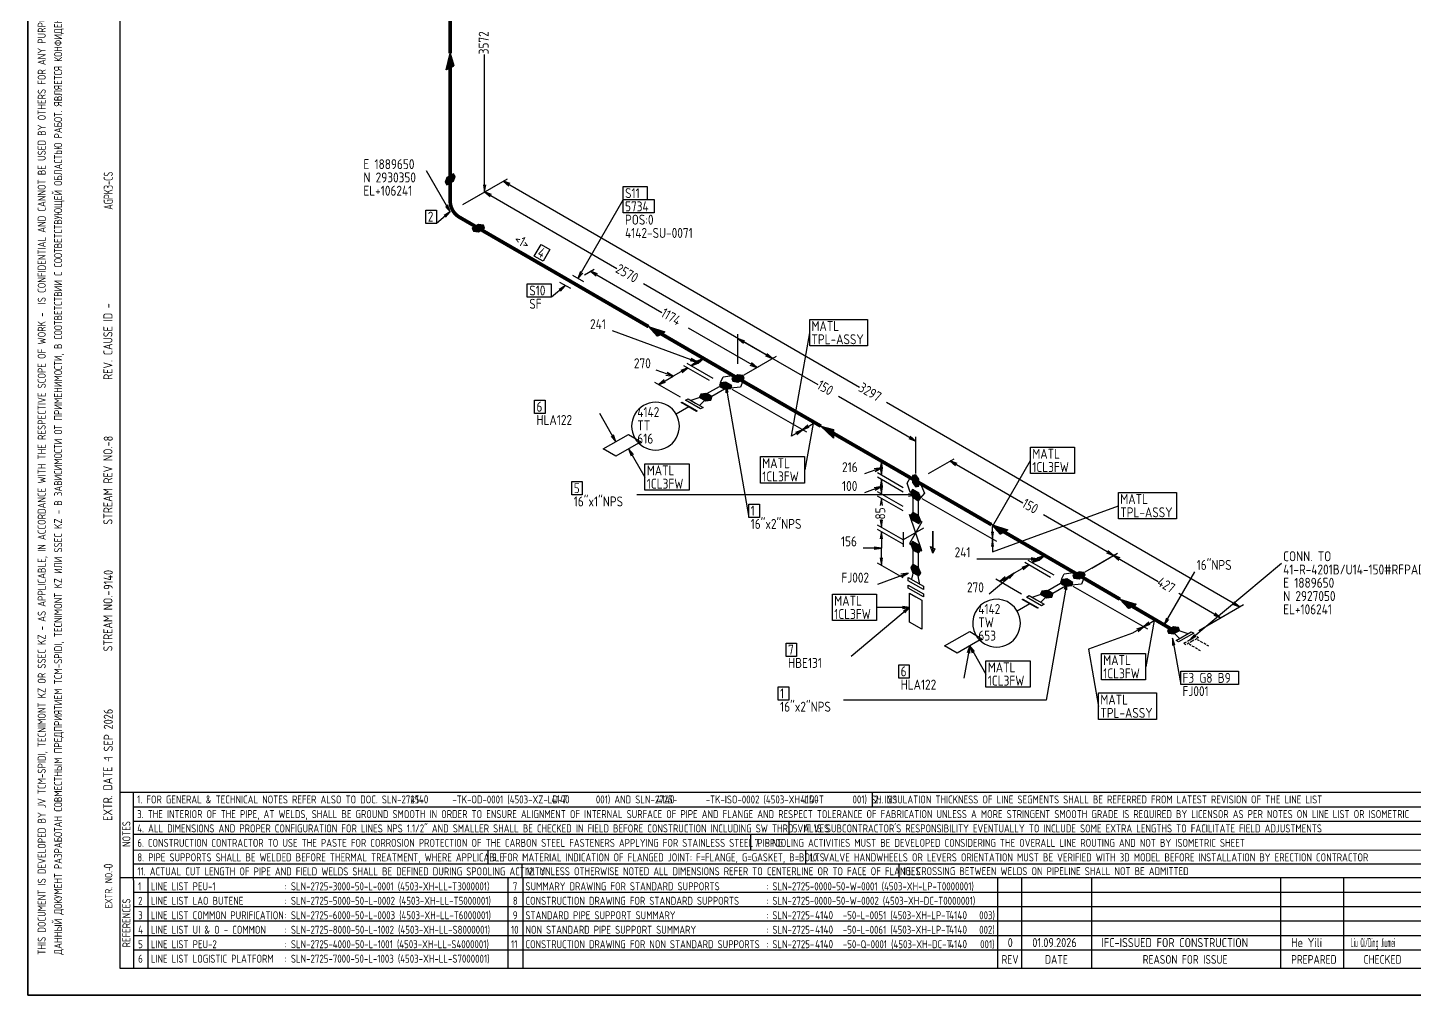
# Model space of a CAD drawing. Extents: x 0 to 594, y 0 to 420.
# Drawn here: x 0 to 383, y 0 to 267.3 of the extents above; entities that cross this region are included whole.
import ezdxf

# ---------------------------------------------------------------- set-up
doc = ezdxf.new("R2010")
doc.units = 0
doc.header["$MEASUREMENT"] = 0
doc.linetypes.add('BORDER_2012_SLN$0$8001.Solid', pattern=[0])
doc.linetypes.add('GT100', pattern=[1, 0.666667, -0.333333])
for name, color, linetype, lineweight in [('BORDER_2012_SLN$0$BG_01', 7, 'BORDER_2012_SLN$0$8001.Solid', 25), ('BORDER_2012_SLN$0$BG_02', 7, 'BORDER_2012_SLN$0$8001.Solid', 25), ('BORDER_2012_SLN$0$BG_Level_1', 7, 'BORDER_2012_SLN$0$8001.Solid', 25), ('BORDER_2012_SLN$0$Level_1', 7, 'BORDER_2012_SLN$0$8001.Solid', 25), ('BORDER_2012_SLN$0$Level_18', 7, 'BORDER_2012_SLN$0$8001.Solid', 25)]:
    doc.layers.add(name, color=color, linetype=linetype, lineweight=lineweight)
doc.layers.add('GT_1', color=7, linetype='Continuous')
doc.styles.add('BORDER_2012_SLN$0$GOST type A', font='GOST type A')
doc.styles.add('HTX1', font='')
doc.styles.get('HTX1').set_extended_font_data('GOST type A')

# ---------------------------------------------------------------- blocks, each defined once
blk = doc.blocks.new('BORDER_2012_SLN')
at = {"layer": 'BORDER_2012_SLN$0$BG_Level_1', "color": 7, "lineweight": -3}
for p, q in [((402.7, 56), (25.4, 56)), ((29.11, 56), (29.22, 7.5)), ((233.25, 56), (233.24, 52)), ((402.7, 52), (29.1, 52)), ((402.7, 47.99), (29.16, 48.01)), ((210.22, 48), (210.22, 44.42)), ((402.7, 44.41), (29.17, 44.42)), ((199.61, 44.42), (199.61, 40.02)), ((402.7, 39.96), (29.15, 40.07)), ((127.1, 40.04), (127.1, 36.23)), ((214.87, 40.02), (214.87, 36.23)), ((136.5, 36.23), (136.5, 32.43)), ((240.64, 36.23), (240.64, 32.43)), ((33.22, 32.43), (33.22, 7.59)), ((132.63, 32.43), (132.63, 7.6)), ((136.8, 32.43), (136.8, 7.59))]:
    blk.add_line(p, q, dxfattribs=at)
at = {"layer": 'BORDER_2012_SLN$0$Level_1', "color": 7, "lineweight": -3}
for p, q in [((25.4, 412.5), (25.4, 7.5)), ((402.7, 36.23), (29.15, 36.23)), ((402.7, 32.43), (25.4, 32.43)), ((267.9, 32.43), (267.91, 7.5)), ((274.59, 7.5), (274.59, 32.43)), ((293.91, 7.5), (293.91, 32.43)), ((346.11, 7.5), (346.11, 32.43)), ((363.55, 7.5), (363.55, 32.43)), ((402.7, 28.43), (29.17, 28.43)), ((402.7, 24.43), (29.18, 24.43)), ((402.7, 20.43), (29.19, 20.43)), ((402.7, 16.43), (29.2, 16.43)), ((402.7, 12.43), (29.2, 12.43)), ((25.4, 7.5), (588.6, 7.5))]:
    blk.add_line(p, q, dxfattribs=at)
at = {"layer": 'BORDER_2012_SLN$0$Level_18', "color": 7, "lineweight": -3, "flags": 128}
blk.add_lwpolyline([(0, 0), (0, 420), (594, 420), (594, 0)], close=True, dxfattribs=at)
at = {"color": 7, "char_height": 2.2, "attachment_point": 1, "style": 'BORDER_2012_SLN$0$GOST type A'}
for s, insert in [('{\\l\\fGOST type A|b0|i0;\\T1;1}', (30.5, 31.2)), ('{\\l\\fGOST type A|b0|i0;\\T1;: SLN-2725-3000-50-L-0001 (4503-XH-LL-T3000001)}', (71, 31.2)), ('{\\l\\fGOST type A|b0|i0;\\T1;7}', (134, 31.2)), ('{\\l\\fGOST type A|b0|i0;\\T1;SUMMARY DRAWING FOR STANDARD SUPPORTS}', (137.5, 31.2)), ('{\\l\\fGOST type A|b0|i0;\\T1;: SLN-2725-0000-50-W-0001 (4503-XH-LP-T0000001)}', (204, 31.2)), ('{\\l\\fGOST type A|b0|i0;\\T1;2}', (30.5, 27.2)), ('{\\l\\fGOST type A|b0|i0;\\T1;LINE LIST LAO BUTENE}', (34, 27.2)), ('{\\l\\fGOST type A|b0|i0;\\T1;: SLN-2725-5000-50-L-0002 (4503-XH-LL-T5000001)}', (71, 27.2)), ('{\\l\\fGOST type A|b0|i0;\\T1;8}', (134, 27.2)), ('{\\l\\fGOST type A|b0|i0;\\T1;CONSTRUCTION DRAWING FOR STANDARD SUPPORTS}', (137.5, 27.2)), ('{\\l\\fGOST type A|b0|i0;\\T1;: SLN-2725-0000-50-W-0002 (4503-XH-DC-T0000001)}', (204, 27.2)), ('{\\l\\fGOST type A|b0|i0;\\T1;3}', (30.5, 23.2)), ('{\\l\\fGOST type A|b0|i0;\\T1;LINE LIST COMMON PURIFICATION}', (34, 23.2)), ('{\\l\\fGOST type A|b0|i0;\\T1;: SLN-2725-6000-50-L-0003 (4503-XH-LL-T6000001)}', (71, 23.2)), ('{\\l\\fGOST type A|b0|i0;\\T1;9}', (134, 23.2)), ('{\\C256;STANDARD PIPE SUPPORT SUMMARY}', (137.5, 23.2)), ('{\\fGOST type A|b0|i0|c0|p34;: SLN-2725-       -50-L-0051 (4503-XH-LP-T       003)}', (204, 23.2)), ('{\\l\\fGOST type A|b0|i0;\\T1;4}', (30.5, 19.2)), ('{\\l\\fGOST type A|b0|i0;\\T1;LINE LIST UI & O - COMMON}', (34, 19.2)), ('{\\l\\fGOST type A|b0|i0;\\T1;: SLN-2725-8000-50-L-1002 (4503-XH-LL-S8000001)}', (71, 19.2)), ('{\\l\\fGOST type A|b0|i0;\\T1;10}', (133.5, 19.2)), ('{\\l\\fGOST type A|b0|i0;\\T1;NON STANDARD PIPE SUPPORT SUMMARY}', (137.5, 19.2)), ('{\\fGOST type A|b0|i0|c0|p34;: SLN-2725-       -50-L-0061 (4503-XH-LP-T       002)}', (204, 19.2)), ('{\\l\\fGOST type A|b0|i0;\\T1;: SLN-2725-4000-50-L-1001 (4503-XH-LL-S4000001)}', (71, 15.2)), ('{\\fGOST type A|b0|i0|c0|p34;: SLN-2725-       -50-Q-0001 (4503-XH-DC-T       001)}', (204, 15.2)), ('{\\l\\fGOST type A|b0|i0;\\T1;5}', (30.5, 15.2)), ('{\\l\\fGOST type A|b0|i0;\\T1;LINE LIST PEU-2}', (34, 15.2)), ('{\\l\\fGOST type A|b0|i0;\\T1;11}', (133.5, 15.2)), ('{\\C256;CONSTRUCTION DRAWING FOR NON STANDARD SUPPORTS}', (137.5, 15.2)), ('{\\l\\fGOST type A|b0|i0;\\T1;6}', (30.5, 11.2)), ('{\\l\\fGOST type A|b0|i0;\\T1;LINE LIST LOGISTIC PLATFORM}', (34, 11.2)), ('{\\l\\fGOST type A|b0|i0;\\T1;: SLN-2725-7000-50-L-1003 (4503-XH-LL-S7000001)}', (71, 11.2))]:
    blk.add_mtext(s, dxfattribs=dict(at, insert=insert))
at = {"layer": 'BORDER_2012_SLN$0$BG_01', "color": 7, "attachment_point": 1, "rotation": 90, "style": 'BORDER_2012_SLN$0$GOST type A'}
for s, insert, char_height in [('{\\fGOST type A|b0|i0|c134|p34;\\W1.01;ДАННЫЙ ДОКУМЕНТ РАЗРАБОТАН СОВМЕСТНЫМ ПРЕДПРИЯТИЕМ \\fGOST type A|b0|i0|c0|p34;TCM-SPIDI, TECNIMONT KZ \\fGOST type A|b0|i0|c134|p34;ИЛИ \\fGOST type A|b0|i0|c0|p34;SSEC KZ - \\fGOST type A|b0|i0|c134|p34;В ЗАВИСИМОСТИ ОТ ПРИМЕНИМОСТИ\\fGOST type A|b0|i0|c0|p34;, \\fGOST type A|b0|i0|c134|p34;В СООТВЕТСТВИИ С СООТВЕТСТВУЮЩЕЙ ОБЛАСТЬЮ РАБОТ\\fGOST type A|b0|i0|c0|p34;. \\fGOST type A|b0|i0|c134|p34;ЯВЛЯЕТСЯ КОНФИДЕНЦИАЛЬНЫМ И НЕ МОЖЕТ БЫТЬ ИСПОЛЬЗОВАН ДРУГИМИ ЛИЦАМИ ДЛЯ КАКИХ\\fGOST type A|b0|i0|c0|p34;-\\fGOST type A|b0|i0|c134|p34;ЛИБО ЦЕЛЕЙ\\fGOST type A|b0|i0|c0|p34;, \\fGOST type A|b0|i0|c134|p34;КРОМЕ ПРОЕКТА \\fGOST type A|b0|i0|c0|p34;SILLENO.}', (7.3, 11.21), 2.2), ('{\\l\\fGOST type A|b0|i0;\\T1;EXTR. DATE -}', (20.86, 48.18), 2.5), ('{\\l\\fGOST type A|b0|i0;\\T1;EXTR. NO.-}', (21.36, 24.02), 2)]:
    blk.add_mtext(s, dxfattribs=dict(at, insert=insert, char_height=char_height))
at = {"layer": 'BORDER_2012_SLN$0$BG_01', "color": 7, "insert": (2.76, 11.2), "char_height": 2.2, "attachment_point": 1, "rotation": 90, "line_spacing_factor": 1.090909, "style": 'BORDER_2012_SLN$0$GOST type A'}
blk.add_mtext('{\\fGOST type A|b0|i0|c0|p34;\\W1.01;THIS DOCUMENT IS DEVELOPED BY JV TCM-SPIDI, TECNIMONT KZ OR SSEC KZ - AS APPLICABLE, IN ACCORDANCE WITH THE RESPECTIVE SCOPE OF WORK -  IS CONFIDENTIAL AND CANNOT BE USED BY OTHERS FOR ANY PURPOSE OTHER THAN THE SILLENO PROJECT}', dxfattribs=at)
at = {"layer": 'BORDER_2012_SLN$0$BG_02', "color": 7, "char_height": 2.5, "attachment_point": 1, "rotation": 90, "style": 'BORDER_2012_SLN$0$GOST type A'}
for s, insert in [('{\\l\\fGOST type A|b0|i0;\\T1;REV. CAUSE ID - }', (20.9, 170)), ('{\\l\\fGOST type A|b0|i0;\\T1;STREAM REV NO.-}', (20.9, 130)), ('{\\l\\fGOST type A|b0|i0;\\T1;STREAM NO.-}', (20.9, 95))]:
    blk.add_mtext(s, dxfattribs=dict(at, insert=insert))
at = {"layer": 'BORDER_2012_SLN$0$BG_Level_1', "color": 7, "attachment_point": 1, "style": 'BORDER_2012_SLN$0$GOST type A'}
for s, insert, char_height in [('{\\fGOST type A|b0|i0|c0|p34;\\C256; 1. FOR GENERAL & TECHNICAL NOTES REFER ALSO TO DOC. SLN-2725-       -TK-OD-0001 (4503-XZ-LD-T       001) AND SLN-2725-       -TK-ISO-0002 (4503-XH-LD-T       001) SH. 2.1}', (29.11, 55.19), 2.2), ('{\\fGOST type A|b0|i0|c0|p34;\\C256;2. INSULATION THICKNESS OF LINE SEGMENTS SHALL BE REFERRED FROM LATEST REVISION OF THE LINE LIST}', (233.84, 55.19), 2.2), ('{\\fGOST type A|b0|i0|c0|p34;\\C256; 3. THE INTERIOR OF THE PIPE, AT WELDS, SHALL BE GROUND SMOOTH IN ORDER TO ENSURE ALIGNMENT OF INTERNAL SURFACE OF PIPE AND FLANGE AND RESPECT TOLERANCE OF FABRICATION UNLESS A MORE STRINGENT SMOOTH GRADE IS REQUIRED BY LICENSOR AS PER NOTES ON LINE LIST OR ISOMETRIC}', (29.12, 51.15), 2.2), ('{\\fGOST type A|b0|i0|c0|p34;\\C256; 4. ALL DIMENSIONS AND PROPER CONFIGURATION FOR LINES NPS 1.1/2" AND SMALLER SHALL BE CHECKED IN FIELD BEFORE CONSTRUCTION INCLUDING SW THRD VALVES}', (29.13, 47.2), 2.2), ("{\\C256; 5. IT IS SUBCONTRACTOR'S RESPONSIBILITY EVENTUALLY TO INCLUDE SOME EXTRA LENGTHS TO FACILITATE FIELD ADJUSTMENTS}", (210.22, 47.2), 2.2), ('{\\C256; 6. CONSTRUCTION CONTRACTOR TO USE THE PASTE FOR CORROSION PROTECTION OF THE CARBON STEEL FASTENERS APPLYING FOR STAINLESS STEEL PIPING}', (29.14, 43.2), 2.2), ('{\\C256; 7. SPOOLING ACTIVITIES MUST BE DEVELOPED CONSIDERING THE OVERALL LINE ROUTING AND NOT BY ISOMETRIC SHEET}', (199.61, 43.2), 2.2), ('{\\C256; 8. PIPE SUPPORTS SHALL BE WELDED BEFORE THERMAL TREATMENT, WHERE APPLICABLE}', (29.15, 39.2), 2.2), ('{\\C256; 9. FOR MATERIAL INDICATION OF FLANGED JOINT: F=FLANGE, G=GASKET, B=BOLTS}', (127.1, 39.2), 2.2), ('{\\C256; 10. VALVE HANDWHEELS OR LEVERS ORIENTATION MUST BE VERIFIED WITH 3D MODEL BEFORE INSTALLATION BY ERECTION CONTRACTOR}', (214.87, 39.2), 2.2), ('{\\C256; 11. ACTUAL CUT LENGTH OF PIPE AND FIELD WELDS SHALL BE DEFINED DURING SPOOLING ACTIVITY}', (29.16, 35.32), 2.2), ('{\\C256; 12. UNLESS OTHERWISE NOTED ALL DIMENSIONS REFER TO CENTERLINE OR TO FACE OF FLANGES}', (136.5, 35.35), 2.2), ('{\\C256; 13. CROSSING BETWEEN WELDS ON PIPELINE SHALL NOT BE ADMITTED}', (240.64, 35.38), 2.2), ('{\\l\\fGOST type A|b0|i0;\\T1;LINE LIST PEU-1}', (34, 31.2), 2.2), ('{\\l\\fGOST type A|b0|i0;\\T1;REV}', (269, 11.1), 2.4), ('{\\l\\fGOST type A|b0|i0;\\T1;DATE}', (281, 11.1), 2.4), ('{\\l\\fGOST type A|b0|i0;\\T1;REASON FOR ISSUE}', (308, 11.1), 2.4), ('{\\l\\fGOST type A|b0|i0;\\T1;PREPARED}', (349, 11.1), 2.4), ('{\\l\\fGOST type A|b0|i0;\\T1;CHECKED}', (369, 11.1), 2.4)]:
    blk.add_mtext(s, dxfattribs=dict(at, insert=insert, char_height=char_height))
at = {"layer": 'BORDER_2012_SLN$0$BG_Level_1', "color": 7, "char_height": 2.2, "attachment_point": 1, "rotation": 90, "style": 'BORDER_2012_SLN$0$GOST type A'}
for s, insert in [('{\\l\\fGOST type A|b0|i0;\\T1;NOTES}', (26.15, 40.99)), ('{\\l\\fGOST type A|b0|i0;\\T1;REFERENCES}', (26.15, 13.23))]:
    blk.add_mtext(s, dxfattribs=dict(at, insert=insert))

msp = doc.modelspace()

# ---------------------------------------------------------------- linework, layer by layer
at = {"layer": 'GT_1', "flags": 128}
for points in [[(0, 0), (594, 0), (594, 420), (0, 420), (0, 0)], [(116.7, 256.2), (115.6, 255.6), (116.7, 260.2), (117.7, 256.8), (115.7, 255.6), (116.7, 259.8), (117.6, 256.7), (115.9, 255.7), (116.7, 259.4), (117.5, 256.6), (116, 255.8), (116.7, 259), (117.3, 256.6), (116.1, 255.9), (116.7, 258.7), (117.2, 256.5), (116.3, 256), (116.7, 258.3), (117, 256.4), (116.4, 256), (116.7, 257.9), (116.9, 256.3), (116.6, 256.1), (116.7, 257.5), (116.8, 256.2), (116.7, 256.2), (116.7, 260.2)], [(126.2, 221.9), (126.2, 259.9)], [(116.7, 216.4), (110.2, 227.7)], [(115.8, 225.9), (115.3, 224.6), (115.8, 223.9), (117.6, 224.9), (118.1, 226.2), (117.6, 226.9), (115.8, 225.9)], [(115.98, 226), (118.023, 226)], [(116.34, 226.2), (118.1, 226.2)], [(116.7, 226.4), (117.957, 226.4)], [(117.06, 226.6), (117.814, 226.6)], [(115.3, 224.6), (117.06, 224.6)], [(115.377, 224.8), (117.42, 224.8)], [(115.443, 224.4), (116.7, 224.4)], [(115.454, 225), (117.638, 225)], [(115.531, 225.2), (117.715, 225.2)], [(115.586, 224.2), (116.34, 224.2)], [(115.608, 225.4), (117.792, 225.4)], [(115.685, 225.6), (117.869, 225.6)], [(115.762, 225.8), (117.946, 225.8)], [(120.2, 218.4), (132.5, 225.5)], [(120.2, 218.4), (127.3, 222.5)], [(120.2, 218.4), (127.3, 222.5)], [(125.9, 223.9), (126.2, 221.9), (126.5, 223.9)], [(133.3, 224.2), (131.4, 224.9), (132.9, 223.6)], [(131.4, 224.9), (229.8, 168)], [(164.5, 223.4), (171.1, 223.4), (171.1, 219.7), (164.5, 219.7), (164.5, 223.4)], [(128.1, 221.2), (126.2, 221.9), (127.7, 220.6)], [(126.2, 221.9), (162.7, 200.8)], [(152, 198), (164.5, 219.7)], [(164.5, 219.8), (173, 219.8), (173, 216.1), (164.5, 216.1), (164.5, 219.8)], [(110, 216.9), (112.9, 216.9), (112.9, 213.2), (110, 213.2), (110, 216.9)], [(116.7, 216.4), (112.9, 213.2)], [(115.4, 214.9), (116.7, 216.4), (115, 215.4)], [(115.4, 217.9), (116.7, 216.4), (116, 218.3)], [(122.8, 211.9), (123.1, 211.1), (124.5, 210.9), (126.2, 211.9), (125.9, 212.7), (124.5, 212.9), (122.8, 211.9)], [(122.838, 211.8), (126.03, 211.8)], [(122.913, 211.6), (125.69, 211.6)], [(122.97, 212), (126.163, 212)], [(122.988, 211.4), (125.35, 211.4)], [(123.063, 211.2), (125.01, 211.2)], [(123.31, 212.2), (126.088, 212.2)], [(123.65, 212.4), (126.013, 212.4)], [(123.8, 211), (124.67, 211)], [(123.99, 212.6), (125.938, 212.6)], [(124.33, 212.8), (125.2, 212.8)], [(141.8, 207.4), (144.2, 206), (142.4, 202.8), (139.9, 204.2), (141.8, 207.4)], [(152.7, 199.9), (152, 198), (153.3, 199.5)], [(153.8, 199), (156.5, 200.6)], [(157.4, 199.3), (155.5, 200), (157, 198.7)], [(155.5, 200), (175.2, 188.6)], [(138, 196.5), (144.6, 196.5), (144.6, 192.8), (138, 192.8), (138, 196.5)], [(148.5, 196), (144.7, 192.8)], [(147.2, 194.5), (148.5, 196), (146.8, 195)], [(150, 195.2), (147, 196.9)], [(150, 195.2), (147, 196.9)], [(150.5, 198.9), (153.5, 197.2)], [(150.5, 198.9), (153.5, 197.2)], [(205.7, 175.9), (170.1, 196.5)], [(175, 182.7), (173.9, 182.1), (171.5, 184.7), (176, 183.3), (174, 182.1), (171.9, 184.5), (175.9, 183.2), (174.2, 182.2), (172.2, 184.3), (175.8, 183.1), (174.3, 182.3), (172.6, 184.1), (175.6, 183.1), (174.4, 182.4), (172.9, 183.9), (175.5, 183), (174.6, 182.5), (173.2, 183.7), (175.3, 182.9), (174.7, 182.5), (173.5, 183.6), (175.2, 182.8), (174.9, 182.6), (173.9, 183.4), (175.1, 182.7), (175, 182.7), (171.5, 184.7)], [(201.4, 173.4), (182.5, 184.3)], [(216, 186.7), (232, 186.7), (232, 179.4), (216, 179.4), (216, 186.7)], [(185, 174.9), (161.5, 183.5)], [(196.2, 174.4), (196.2, 182.6)], [(198.1, 180.7), (196.2, 181.4), (197.7, 180.1)], [(196.2, 181.4), (218.3, 168.7)], [(211, 154.4), (216, 183)], [(192.7, 172.4), (185.6, 176.5)], [(197.9, 171.4), (206.8, 176.5)], [(203.8, 176.6), (205.7, 175.9), (204.2, 177.2)], [(178.3, 171), (173.6, 172.7)], [(182.3, 173.3), (178.3, 171)], [(180.8, 172), (182.3, 173.3), (180.4, 172.6)], [(188.3, 169.8), (181.2, 173.9)], [(189.3, 170.4), (182.2, 174.5)], [(183, 175.3), (185, 174.9), (183.3, 175.9)], [(184.8, 175.2), (183.3, 173.9), (185.2, 174.6)], [(183.3, 173.9), (185, 174.9)], [(185.2, 174.6), (186.7, 175.9), (184.8, 175.2)], [(186.7, 175.9), (185, 174.9)], [(197.9, 171.4), (202.4, 174)], [(199.5, 174.1), (201.4, 173.4), (199.9, 174.7)], [(180.3, 165.2), (173.2, 169.3)], [(174.3, 168.7), (178.3, 171)], [(175.8, 170), (174.3, 168.7), (176.2, 169.4)], [(176.3, 171.3), (178.3, 171), (176.6, 172)], [(192.8, 167.4), (194.2, 167.6), (194.5, 168.4), (192.8, 169.4), (191.4, 169.2), (191.1, 168.4), (192.8, 167.4)], [(191.175, 168.6), (194.16, 168.6)], [(191.25, 168.8), (193.82, 168.8)], [(191.325, 169), (193.48, 169)], [(196.2, 170.4), (197.5, 169.6), (196.9, 168), (194.1, 167.7), (191.4, 169.3), (192.1, 170.8), (194.7, 171.2), (196.2, 170.4)], [(191.4, 169.2), (193.14, 169.2)], [(194.5, 170.4), (194.8, 169.6), (196.2, 169.4), (197.9, 170.4), (197.6, 171.2), (196.2, 171.4), (194.5, 170.4)], [(194.5, 170.4), (197.9, 170.4)], [(194.575, 170.2), (197.56, 170.2)], [(194.65, 170), (197.22, 170)], [(194.725, 169.8), (196.88, 169.8)], [(194.8, 169.6), (196.54, 169.6)], [(194.84, 170.6), (197.825, 170.6)], [(195.18, 170.8), (197.75, 170.8)], [(195.52, 171), (197.675, 171)], [(195.86, 171.2), (197.6, 171.2)], [(184.5, 163.6), (186.6, 162.4), (185.8, 162), (181.7, 164.4), (182.4, 164.8), (184.5, 163.6)], [(185.6, 162.9), (187.7, 165), (186.8, 165.5), (183.2, 164.3)], [(187.3, 164.2), (188.7, 164.4), (189, 165.2), (187.3, 166.2), (185.9, 166), (185.6, 165.2), (187.3, 164.2)], [(185.6, 165.2), (189, 165.2)], [(185.675, 165.4), (188.66, 165.4)], [(185.75, 165.6), (188.32, 165.6)], [(185.825, 165.8), (187.98, 165.8)], [(185.9, 166), (187.64, 166)], [(185.94, 165), (188.925, 165)], [(186.28, 164.8), (188.85, 164.8)], [(191.8, 167.8), (192.5, 167.4), (189, 165.4), (187.6, 166.2), (191.1, 168.2), (191.8, 167.8)], [(191.1, 168.4), (194.5, 168.4)], [(191.44, 168.2), (194.425, 168.2)], [(191.78, 168), (194.35, 168)], [(192.12, 167.8), (194.275, 167.8)], [(192.46, 167.6), (194.2, 167.6)], [(193.5, 166.5), (192.8, 168.4), (192.8, 166.4)], [(192.8, 168.4), (199.2, 132)], [(194.5, 167.4), (215.1, 155.6)], [(194.5, 167.4), (215.1, 155.6)], [(245.3, 153.1), (224, 165.4)], [(140, 164.4), (142.9, 164.4), (142.9, 160.7), (140, 160.7), (140, 164.4)], [(182.6, 162.5), (179.1, 160.5)], [(182.8, 162.6), (184.9, 161.4), (184.7, 161.3), (180.5, 163.7), (180.7, 163.8), (182.8, 162.6)], [(186.62, 164.6), (188.775, 164.6)], [(186.96, 164.4), (188.7, 164.4)], [(334.7, 107.3), (237.2, 163.7)], [(162.5, 152.9), (158, 160.7)], [(214, 156.2), (217, 157.9)], [(215.5, 157.5), (214, 156.2), (215.9, 156.9)], [(217, 157.9), (214.7, 145.1)], [(222.6, 155.2), (222.6, 153.9), (219.1, 157.2), (222.6, 156.3), (222.6, 154.1), (219.5, 157), (222.6, 156.2), (222.6, 154.2), (219.8, 156.8), (222.6, 156.1), (222.6, 154.4), (220.2, 156.6), (222.6, 155.9), (222.6, 154.6), (220.5, 156.4), (222.6, 155.8), (222.6, 154.7), (220.8, 156.2), (222.6, 155.6), (222.6, 154.9), (221.1, 156.1), (222.6, 155.4), (222.6, 155), (221.5, 155.9), (222.6, 155.3), (222.6, 155.2), (219.1, 157.2)], [(167.7, 153.9), (169.4, 152.9), (162.5, 148.9), (159, 150.9), (166, 154.9), (167.7, 153.9)], [(161.2, 154.4), (162.5, 152.9), (161.8, 154.8)], [(214, 156.2), (211, 154.4)], [(212.5, 154.9), (214, 156.2), (212.1, 155.5)], [(243.4, 153.8), (245.3, 153.1), (243.8, 154.4)], [(245.3, 144.1), (245.3, 154.3)], [(167.3, 149.4), (166, 150.9), (166.7, 149)], [(166, 150.9), (170.5, 143.1)], [(277, 151.4), (289.2, 151.4), (289.2, 144.1), (277, 144.1), (277, 151.4)], [(170.5, 146.8), (182.7, 146.8), (182.7, 139.5), (170.5, 139.5), (170.5, 146.8)], [(202.4, 148.8), (214.6, 148.8), (214.6, 141.5), (202.4, 141.5), (202.4, 148.8)], [(235.8, 145.7), (231.1, 144)], [(234.1, 144.7), (235.8, 145.7), (233.8, 145.4)], [(241.8, 144.1), (234.7, 148.2)], [(236.1, 145.6), (235.8, 147.6), (235.5, 145.6)], [(235.5, 145.7), (235.8, 143.7), (236.1, 145.7)], [(235.8, 147.6), (235.8, 145.7)], [(235.8, 143.7), (235.8, 145.7)], [(248.8, 144.1), (255.9, 148.2)], [(256.7, 146.9), (254.8, 147.6), (256.3, 146.3)], [(254.8, 147.6), (274.9, 136)], [(266.5, 129.5), (277, 147.7)], [(150.3, 141.9), (153.2, 141.9), (153.2, 138.2), (150.3, 138.2), (150.3, 141.9)], [(241.8, 140.2), (234.7, 144.3)], [(241.8, 139), (234.7, 143.1)], [(236.1, 140.5), (235.8, 142.5), (235.5, 140.5)], [(235.8, 142.5), (235.8, 140.5)], [(245.3, 142.1), (246.6, 141.3), (247.7, 138.7), (246.6, 137.4), (243.8, 139), (242.9, 141.5), (243.8, 142.9), (245.3, 142.1)], [(244.4, 141.6), (245.3, 140.4), (246.2, 140.6), (246.2, 142.6), (245.3, 143.8), (244.4, 143.6), (244.4, 141.6)], [(244.4, 143.6), (245.45, 143.6)], [(244.4, 143.4), (245.6, 143.4)], [(244.4, 143.2), (245.75, 143.2)], [(244.4, 143), (245.9, 143)], [(244.4, 142.8), (246.05, 142.8)], [(244.4, 142.6), (246.2, 142.6)], [(244.4, 142.4), (246.2, 142.4)], [(244.4, 142.2), (246.2, 142.2)], [(244.4, 142), (246.2, 142)], [(244.4, 141.8), (246.2, 141.8)], [(245.3, 138.2), (168.3, 138.2)], [(235.8, 140.5), (231.1, 138.8)], [(234.1, 139.5), (235.8, 140.5), (233.8, 140.2)], [(241.8, 135), (234.7, 139.1)], [(241.8, 133.8), (234.7, 137.9)], [(235.5, 140.5), (235.8, 138.5), (236.1, 140.5)], [(235.8, 138.5), (235.8, 140.5)], [(243.3, 137.9), (245.3, 138.2), (243.3, 138.5)], [(246.2, 136.7), (246.7, 137.4), (246.2, 138.7), (244.4, 139.7), (243.9, 139), (244.4, 137.7), (246.2, 136.7)], [(243.9, 139), (245.66, 139)], [(243.977, 138.8), (246.02, 138.8)], [(244.043, 139.2), (245.3, 139.2)], [(244.054, 138.6), (246.238, 138.6)], [(244.131, 138.4), (246.315, 138.4)], [(244.186, 139.4), (244.94, 139.4)], [(244.208, 138.2), (246.392, 138.2)], [(244.285, 138), (246.469, 138)], [(244.4, 141.6), (246.2, 141.6)], [(244.55, 141.4), (246.2, 141.4)], [(244.7, 141.2), (246.2, 141.2)], [(244.85, 141), (246.2, 141)], [(245, 140.8), (246.2, 140.8)], [(245.15, 140.6), (246.2, 140.6)], [(301.3, 138.9), (317.3, 138.9), (317.3, 131.6), (301.3, 131.6), (301.3, 138.9)], [(199.2, 135.7), (202.1, 135.7), (202.1, 132), (199.2, 132), (199.2, 135.7)], [(236.1, 135.3), (235.8, 137.3), (235.5, 135.3)], [(235.8, 137.3), (235.8, 136.1)], [(244.362, 137.8), (246.546, 137.8)], [(244.58, 137.6), (246.623, 137.6)], [(245.3, 137), (246, 136.6), (246, 132.6), (244.6, 133.4), (244.6, 137.4), (245.3, 137)], [(244.94, 137.4), (246.7, 137.4)], [(245.3, 137.2), (246.557, 137.2)], [(245.66, 137), (246.414, 137)], [(247, 137.2), (267.6, 125.4)], [(247, 137.2), (267.6, 125.4)], [(266.5, 122.5), (301.3, 135.2)], [(235.5, 131.3), (235.8, 129.3), (236.1, 131.3)], [(235.8, 129.3), (235.8, 131.4)], [(245.3, 131.8), (247, 130.8), (243.6, 124.8), (247, 122.8), (243.6, 132.8), (245.3, 131.8)], [(246.2, 130.3), (246.7, 131), (246.2, 132.3), (244.4, 133.3), (243.9, 132.6), (244.4, 131.3), (246.2, 130.3)], [(243.9, 132.6), (245.66, 132.6)], [(243.977, 132.4), (246.02, 132.4)], [(244.043, 132.8), (245.3, 132.8)], [(244.054, 132.2), (246.238, 132.2)], [(244.131, 132), (246.315, 132)], [(244.186, 133), (244.94, 133)], [(244.208, 131.8), (246.392, 131.8)], [(244.285, 131.6), (246.469, 131.6)], [(244.362, 131.4), (246.546, 131.4)], [(244.58, 131.2), (246.623, 131.2)], [(244.94, 131), (246.7, 131)], [(245.3, 130.8), (246.557, 130.8)], [(245.66, 130.6), (246.414, 130.6)], [(299.9, 121.5), (280.6, 132.7)], [(241.8, 125.8), (234.7, 129.9)], [(241.8, 124.6), (234.7, 128.7)], [(236.1, 126.1), (235.8, 128.1), (235.5, 126.1)], [(235.8, 128.1), (235.8, 123.5)], [(247.4, 129), (241.8, 125.8)], [(241.8, 127.9), (241.8, 123.9)], [(250, 128.2), (250, 122.1), (249.4, 124), (250.6, 123.3), (250, 122.1), (250, 128.2)], [(269.7, 128), (268.6, 127.4), (266.2, 130), (270.7, 128.6), (268.7, 127.4), (266.6, 129.8), (270.6, 128.5), (268.9, 127.5), (266.9, 129.6), (270.5, 128.4), (269, 127.6), (267.3, 129.4), (270.3, 128.4), (269.1, 127.7), (267.6, 129.2), (270.2, 128.3), (269.3, 127.8), (267.9, 129), (270, 128.2), (269.4, 127.8), (268.2, 128.9), (269.9, 128.1), (269.6, 127.9), (268.6, 128.7), (269.8, 128), (269.7, 128), (266.2, 130)], [(266.2, 128), (266.5, 126), (266.8, 128)], [(266.5, 126), (266.5, 129.5)], [(235.8, 123.5), (230.8, 123.5)], [(233.8, 123.2), (235.8, 123.5), (233.8, 123.8)], [(235.8, 118.8), (235.8, 123.5)], [(246.2, 122.3), (246.7, 123), (246.2, 124.3), (244.4, 125.3), (243.9, 124.6), (244.4, 123.3), (246.2, 122.3)], [(243.9, 124.6), (245.66, 124.6)], [(243.977, 124.4), (246.02, 124.4)], [(244.043, 124.8), (245.3, 124.8)], [(244.054, 124.2), (246.238, 124.2)], [(244.131, 124), (246.315, 124)], [(244.186, 125), (244.94, 125)], [(244.208, 123.8), (246.392, 123.8)], [(244.285, 123.6), (246.469, 123.6)], [(244.362, 123.4), (246.546, 123.4)], [(244.58, 123.2), (246.623, 123.2)], [(245.3, 122.6), (246, 122.2), (246, 118.2), (244.6, 119), (244.6, 123), (245.3, 122.6)], [(244.94, 123), (246.7, 123)], [(245.3, 122.8), (246.557, 122.8)], [(245.66, 122.6), (246.414, 122.6)], [(266.8, 124), (266.5, 126), (266.2, 124)], [(266.5, 126), (266.5, 122.5)], [(298, 122.2), (299.9, 121.5), (298.4, 122.8)], [(241.8, 115.3), (234.7, 119.4)], [(235.5, 120.8), (235.8, 118.8), (236.1, 120.8)], [(246.2, 115.9), (246.7, 116.6), (246.2, 117.9), (244.4, 118.9), (243.9, 118.2), (244.4, 116.9), (246.2, 115.9)], [(279.2, 120.5), (262.2, 120.5)], [(276.5, 118.9), (272.5, 116.6)], [(275, 117.6), (276.5, 118.9), (274.6, 118.2)], [(282.5, 115.4), (275.4, 119.5)], [(283.5, 116), (276.4, 120.1)], [(277.2, 120.2), (279.2, 120.5), (277.2, 120.8)], [(279, 120.8), (277.5, 119.5), (279.4, 120.2)], [(277.5, 119.5), (279.2, 120.5)], [(279.4, 120.2), (280.9, 121.5), (279, 120.8)], [(280.9, 121.5), (279.2, 120.5)], [(286.9, 118), (279.8, 122.1)], [(292.1, 117), (301, 122.1)], [(293.9, 118), (301, 122.1)], [(301.8, 120.8), (299.9, 121.5), (301.4, 120.2)], [(299.9, 121.5), (312.3, 114.3)], [(321, 98.2), (346.3, 119.4)], [(243.2, 116.6), (234.7, 113.5)], [(241.5, 115.6), (243.2, 116.6), (241.2, 116.3)], [(245.3, 114.2), (247.4, 113), (247.4, 112.1), (243.2, 114.5), (243.2, 115.4), (245.3, 114.2)], [(243.9, 118.2), (245.66, 118.2)], [(243.977, 118), (246.02, 118)], [(244.043, 118.4), (245.3, 118.4)], [(244.054, 117.8), (246.238, 117.8)], [(246.4, 113.5), (245.7, 117.2), (244.8, 117.7), (244.1, 114.9)], [(244.131, 117.6), (246.315, 117.6)], [(244.186, 118.6), (244.94, 118.6)], [(244.208, 117.4), (246.392, 117.4)], [(244.285, 117.2), (246.469, 117.2)], [(244.362, 117), (246.546, 117)], [(244.58, 116.8), (246.623, 116.8)], [(244.94, 116.6), (246.7, 116.6)], [(245.3, 116.4), (246.557, 116.4)], [(245.66, 116.2), (246.414, 116.2)], [(272.5, 116.6), (265.6, 110.8)], [(268.5, 114.3), (272.5, 116.6)], [(270, 115.6), (268.5, 114.3), (270.4, 115)], [(271.2, 115.1), (272.5, 116.6), (270.8, 115.6)], [(287, 113), (288.4, 113.2), (288.7, 114), (287, 115), (285.6, 114.8), (285.3, 114), (287, 113)], [(290.4, 116), (291.7, 115.2), (291.1, 113.6), (288.3, 113.3), (285.6, 114.9), (286.3, 116.4), (288.9, 116.8), (290.4, 116)], [(288.7, 116), (289, 115.2), (290.4, 115), (292.1, 116), (291.8, 116.8), (290.4, 117), (288.7, 116)], [(288.7, 116), (292.1, 116)], [(288.775, 115.8), (291.76, 115.8)], [(288.85, 115.6), (291.42, 115.6)], [(288.925, 115.4), (291.08, 115.4)], [(289, 115.2), (290.74, 115.2)], [(289.04, 116.2), (292.025, 116.2)], [(289.38, 116.4), (291.95, 116.4)], [(289.72, 116.6), (291.875, 116.6)], [(290.06, 116.8), (291.8, 116.8)], [(313.9, 102.3), (322.4, 117)], [(287, 114), (281.3, 81.5), (225.3, 81.5)], [(245.3, 112.1), (247.4, 110.9), (247.4, 110.1), (243.2, 112.5), (243.2, 113.3), (245.3, 112.1)], [(245.3, 110.1), (247, 109.1), (247, 101.1), (243.6, 103.1), (243.6, 111.1), (245.3, 110.1)], [(274.5, 110.8), (267.4, 114.9)], [(279.8, 108.5), (281.9, 110.6), (281, 111.1), (277.4, 109.9)], [(281.5, 109.8), (282.9, 110), (283.2, 110.8), (281.5, 111.8), (280.1, 111.6), (279.8, 110.8), (281.5, 109.8)], [(279.95, 111.2), (282.52, 111.2)], [(280.025, 111.4), (282.18, 111.4)], [(280.1, 111.6), (281.84, 111.6)], [(286, 113.4), (286.7, 113), (283.2, 111), (281.8, 111.8), (285.3, 113.8), (286, 113.4)], [(285.3, 114), (288.7, 114)], [(285.375, 114.2), (288.36, 114.2)], [(285.45, 114.4), (288.02, 114.4)], [(285.525, 114.6), (287.68, 114.6)], [(285.6, 114.8), (287.34, 114.8)], [(285.64, 113.8), (288.625, 113.8)], [(285.98, 113.6), (288.55, 113.6)], [(287, 112), (287, 114), (286.3, 112.1)], [(286.32, 113.4), (288.475, 113.4)], [(286.66, 113.2), (288.4, 113.2)], [(288.7, 113), (309.3, 101.2)], [(288.7, 113), (309.3, 101.2)], [(222.3, 110.8), (234.5, 110.8), (234.5, 103.5), (222.3, 103.5), (222.3, 110.8)], [(241.6, 106.8), (243.6, 107.1), (241.6, 107.4)], [(276.8, 108.1), (273.3, 106.1)], [(277, 108.2), (279.1, 107), (278.9, 106.9), (274.7, 109.3), (274.9, 109.4), (277, 108.2)], [(278.7, 109.2), (280.8, 108), (280, 107.6), (275.9, 110), (276.6, 110.4), (278.7, 109.2)], [(279.8, 110.8), (283.2, 110.8)], [(279.875, 111), (282.86, 111)], [(280.14, 110.6), (283.125, 110.6)], [(280.48, 110.4), (283.05, 110.4)], [(280.82, 110.2), (282.975, 110.2)], [(281.16, 110), (282.9, 110)], [(305.2, 107.4), (304.1, 106.8), (301.7, 109.4), (306.2, 108), (304.2, 106.8), (302.1, 109.2), (306.1, 107.9), (304.4, 106.9), (302.4, 109), (306, 107.8), (304.5, 107), (302.8, 108.8), (305.8, 107.8), (304.6, 107.1), (303.1, 108.6), (305.7, 107.7), (304.8, 107.2), (303.4, 108.4), (305.5, 107.6), (304.9, 107.2), (303.7, 108.3), (305.4, 107.5), (305.1, 107.3), (304.1, 108.1), (305.3, 107.4), (305.2, 107.4), (301.7, 109.4)], [(329.5, 104.3), (318, 111)], [(323.5, 100.8), (335.8, 107.9)], [(332.8, 108), (334.7, 107.3), (333.2, 108.6)], [(243.6, 107.1), (227.5, 93.6)], [(243.6, 107.1), (234.6, 107.1)], [(242.3, 105.6), (243.6, 107.1), (241.9, 106.1)], [(308.2, 101.8), (311.2, 103.5)], [(311.2, 103.5), (308.9, 90.7)], [(314.6, 104.2), (313.9, 102.3), (315.2, 103.8)], [(323.5, 100.8), (330.6, 104.9)], [(327.6, 105), (329.5, 104.3), (328, 105.6)], [(261.9, 99.5), (263.6, 98.5), (256.7, 94.5), (253.2, 96.5), (260.2, 100.5), (261.9, 99.5)], [(305.2, 100), (293, 95.6), (295.8, 79.8)], [(308.2, 101.8), (305.2, 100)], [(306.7, 100.5), (308.2, 101.8), (306.3, 101.1)], [(309.7, 103.1), (308.2, 101.8), (310.1, 102.5)], [(314.8, 100.8), (315.1, 100), (316.5, 99.8), (318.2, 100.8), (317.9, 101.6), (316.5, 101.8), (314.8, 100.8)], [(314.8, 100.8), (318.2, 100.8)], [(314.875, 100.6), (317.86, 100.6)], [(314.95, 100.4), (317.52, 100.4)], [(315.025, 100.2), (317.18, 100.2)], [(315.1, 100), (316.84, 100)], [(315.14, 101), (318.125, 101)], [(315.48, 101.2), (318.05, 101.2)], [(315.82, 101.4), (317.975, 101.4)], [(318.1, 98.6), (316.1, 100.6), (316.9, 101.1), (320.5, 99.9)], [(316.16, 101.6), (317.9, 101.6)], [(320, 98.8), (317.9, 97.6), (317.2, 98), (321.4, 100.4), (322.1, 100), (320, 98.8)], [(322.3, 99.7), (321, 98.2), (322.7, 99.2)], [(209.5, 97.3), (212.4, 97.3), (212.4, 93.6), (209.5, 93.6), (209.5, 97.3)], [(260.2, 96.5), (258.6, 87.6)], [(260.2, 94.5), (260.2, 96.5), (259.5, 94.6)], [(261.5, 95), (260.2, 96.5), (260.9, 94.6)], [(260.2, 96.5), (264.7, 88.7)], [(316.9, 96.7), (316.2, 98.6), (316.2, 96.6)], [(316.2, 98.6), (318.5, 85.8)], [(264.7, 92.4), (276.9, 92.4), (276.9, 85.1), (264.7, 85.1), (264.7, 92.4)], [(296.6, 94.4), (308.8, 94.4), (308.8, 87.1), (296.6, 87.1), (296.6, 94.4)], [(240.6, 91.3), (243.5, 91.3), (243.5, 87.6), (240.6, 87.6), (240.6, 91.3)], [(318.5, 89.5), (334.5, 89.5), (334.5, 85.8), (318.5, 85.8), (318.5, 89.5)], [(207.3, 85.2), (210.2, 85.2), (210.2, 81.5), (207.3, 81.5), (207.3, 85.2)], [(295.8, 83.5), (311.8, 83.5), (311.8, 76.2), (295.8, 76.2), (295.8, 83.5)]]:
    msp.add_lwpolyline(points, dxfattribs=at)
at = {"layer": 'GT_1', "const_width": 1, "flags": 128}
for points in [[(116.7, 260.2), (116.7, 291)], [(116.7, 225.4), (116.7, 256.2)], [(116.7, 219.4), (116.7, 225.4)], [(124.5, 211.9), (119.3, 214.9)], [(150.3, 197), (124.5, 211.9)], [(171.5, 184.7), (150.3, 197)], [(196.2, 170.4), (175, 182.7)], [(219.1, 157.2), (196.2, 170.4)], [(245.3, 142.1), (222.6, 155.2)], [(266.2, 130), (245.3, 142.1)], [(290.4, 116), (269.7, 128)], [(301.7, 109.4), (290.4, 116)], [(316.5, 100.8), (305.2, 107.4)]]:
    msp.add_lwpolyline(points, dxfattribs=at)
msp.add_lwpolyline([(119.3, 214.9, -0.267786), (116.7, 219.4)], format="xyb", dxfattribs=at)
at = {"layer": 'GT_1', "flags": 128}
for points in [[(179.136, 160.5, 1), (167.704, 153.9, 1), (179.136, 160.5)], [(273.336, 106.1, 1), (261.904, 99.5, 1), (273.336, 106.1)]]:
    msp.add_lwpolyline(points, format="xyb", dxfattribs=at)
at = {"layer": 'GT_1', "linetype": 'GT100', "flags": 128}
for points in [[(321.7, 97.8), (319.9, 96.8), (319.3, 97.2), (322.7, 99.2), (323.4, 98.8), (321.7, 97.8)], [(324, 95.1), (320.6, 97.1)], [(326.3, 96.4), (322.8, 98.4)]]:
    msp.add_lwpolyline(points, dxfattribs=at)

# ---------------------------------------------------------------- block references
at = {"linetype": 'Continuous'}
msp.add_blockref('BORDER_2012_SLN', (0, 0), dxfattribs=at)

# ---------------------------------------------------------------- texts
at = {"linetype": 'Continuous', "style": 'HTX1', "width": 0.8}
msp.add_text('AGPK3-CS', height=2.5, rotation=89.99992, dxfattribs=at).set_placement((23.5, 217))
at = {"layer": 'GT_1', "style": 'HTX1', "width": 1.02}
for s, height, rotation, p in [('3572', 2.75, 90, (127.326, 259.929)), ('<1>', 2.75, 330, (134.092, 208.099)), ('4', 2.75, 330, (140.57, 204.359)), ('2570', 2.75, 330, (162.16, 199.833)), ('1174', 2.75, 330, (174.63, 187.633)), ('150', 2.75, 330, (217.75, 167.712)), ('3297', 2.75, 330, (229.256, 167.033)), ('8', 2.5, 90, (23.5, 153)), ('85', 2.75, 90, (236.874, 131.414)), ('150', 2.75, 330, (274.377, 135.012)), ('9140', 2.5, 90, (23.5, 112)), ('427', 2.75, 330, (311.727, 113.362)), ('1 SEP 2026', 2.5, 90, (23.5, 65)), ('0', 2.5, 90, (23.5, 35))]:
    msp.add_text(s, height=height, rotation=rotation, dxfattribs=at).set_placement(p)
at = {"layer": 'GT_1', "style": 'HTX1'}
for s, height, width, p in [('E 1889650', 2.75, 1.02, (92.729, 228.2)), ('N 2930350', 2.75, 1.02, (92.729, 224.533)), ('EL+106241', 2.75, 1.02, (92.729, 220.867)), ('S11', 2.75, 1.02, (165, 220.2)), ('5734', 2.75, 1.02, (165, 216.533)), ('2', 2.75, 1.02, (110.514, 213.7)), ('POS:0', 2.75, 1.02, (165, 212.867)), ('4142-SU-0071', 2.75, 1.02, (165, 209.2)), ('S10', 2.75, 1.02, (138.543, 193.3)), ('SF', 2.75, 1.02, (138.543, 189.633)), ('241', 2.75, 1.02, (155.343, 184)), ('MATL', 2.75, 1.02, (216.5, 183.5)), ('TPL-ASSY', 2.75, 1.02, (216.5, 179.833)), ('270', 2.75, 1.02, (167.443, 173.2)), ('6', 2.75, 1.02, (140.529, 161.2)), ('4142', 2.75, 1.02, (168.392, 159.714)), ('HLA122', 2.75, 1.02, (140.529, 157.533)), ('TT', 2.75, 1.02, (168.392, 156.048)), ('616', 2.75, 1.02, (168.392, 152.381)), ('MATL', 2.75, 1.02, (277.5, 148.2)), ('MATL', 2.75, 1.02, (171, 143.6)), ('MATL', 2.75, 1.02, (202.886, 145.6)), ('216', 2.75, 1.02, (224.943, 144.5)), ('1CL3FW', 2.75, 1.02, (277.5, 144.533)), ('1CL3FW', 2.75, 1.02, (171, 139.933)), ('1CL3FW', 2.75, 1.02, (202.886, 141.933)), ('100', 2.75, 1.02, (224.943, 139.3)), ('16"x1"NPS', 2.75, 1.02, (150.829, 135.033)), ('5', 2.75, 1.02, (150.829, 138.7)), ('MATL', 2.75, 1.02, (301.8, 135.7)), ('1', 2.75, 1.02, (199.7, 132.5)), ('TPL-ASSY', 2.75, 1.02, (301.8, 132.033)), ('16"x2"NPS', 2.75, 1.02, (199.7, 128.833)), ('156', 2.75, 1.02, (224.643, 124)), ('241', 2.75, 1.02, (256.043, 121)), ('CONN. TO', 2.75, 1.02, (346.8, 119.9)), ('16"NPS', 2.75, 1.02, (322.9, 117.5)), ('41-R-4201B/U14-150#RFPAD-16"', 2.75, 1.02, (346.8, 116.233)), ('FJ002', 2.75, 1.02, (224.771, 114)), ('E 1889650', 2.75, 1.02, (346.8, 112.567)), ('270', 2.75, 1.02, (259.443, 111.3)), ('N 2927050', 2.75, 1.02, (346.8, 108.9)), ('MATL', 2.75, 1.02, (222.786, 107.6)), ('4142', 2.75, 1.02, (262.592, 105.314)), ('EL+106241', 2.75, 1.02, (346.8, 105.233)), ('1CL3FW', 2.75, 1.02, (222.786, 103.933)), ('TW', 2.75, 1.02, (262.592, 101.648)), ('653', 2.75, 1.02, (262.592, 97.981)), ('7', 2.75, 1.02, (210.029, 94.1)), ('HBE131', 2.75, 1.02, (210.029, 90.433)), ('MATL', 2.75, 1.02, (265.2, 89.2)), ('MATL', 2.75, 1.02, (297.086, 91.2)), ('6', 2.75, 1.02, (241.129, 88.1)), ('1CL3FW', 2.75, 1.02, (265.2, 85.533)), ('1CL3FW', 2.75, 1.02, (297.086, 87.533)), ('F3 G8 B9', 2.75, 1.02, (319, 86.3)), ('1', 2.75, 1.02, (207.829, 82)), ('HLA122', 2.75, 1.02, (241.129, 84.433)), ('FJ001', 2.75, 1.02, (319, 82.633)), ('16"x2"NPS', 2.75, 1.02, (207.829, 78.333)), ('MATL', 2.75, 1.02, (296.3, 80.3)), ('TPL-ASSY', 2.75, 1.02, (296.3, 76.633)), ('4140', 2.25, 1.02, (105.7, 53)), ('4140', 2.25, 1.02, (144.7, 53)), ('4140', 2.25, 1.02, (173.7, 53)), ('4140', 2.25, 1.02, (213.5, 53)), ('4140', 2.25, 1.02, (217.5, 21)), ('4140', 2.25, 1.02, (254.5, 21)), ('4140', 2.25, 1.02, (217.5, 17)), ('4140', 2.25, 1.02, (254.5, 17)), ('0', 2.5, 1.02, (270.7, 13.3)), ('0', 2.5, 1.02, (270.7, 13.3)), ('0', 2.5, 1.02, (270.7, 13.3)), ('0', 2.5, 1.02, (270.7, 13.3)), ('0', 2.5, 1.02, (270.7, 13.3)), ('0', 2.5, 1.02, (270.7, 13.3)), ('0', 2.5, 1.02, (270.7, 13.3)), ('0', 2.5, 1.02, (270.7, 13.3)), ('01.09.2026', 2.5, 1.02, (277.5, 13.3)), ('01.09.2026', 2.5, 1.02, (277.5, 13.3)), ('01.09.2026', 2.5, 1.02, (277.5, 13.3)), ('01.09.2026', 2.5, 1.02, (277.5, 13.3)), ('01.09.2026', 2.5, 1.02, (277.5, 13.3)), ('01.09.2026', 2.5, 1.02, (277.5, 13.3)), ('01.09.2026', 2.5, 1.02, (277.5, 13.3)), ('01.09.2026', 2.5, 1.02, (277.5, 13.3)), ('IFC-ISSUED FOR CONSTRUCTION', 2.5, 1.02, (296.6, 13.3)), ('IFC-ISSUED FOR CONSTRUCTION', 2.5, 1.02, (296.6, 13.3)), ('IFC-ISSUED FOR CONSTRUCTION', 2.5, 1.02, (296.6, 13.3)), ('IFC-ISSUED FOR CONSTRUCTION', 2.5, 1.02, (296.6, 13.3)), ('IFC-ISSUED FOR CONSTRUCTION', 2.5, 1.02, (296.6, 13.3)), ('IFC-ISSUED FOR CONSTRUCTION', 2.5, 1.02, (296.6, 13.3)), ('IFC-ISSUED FOR CONSTRUCTION', 2.5, 1.02, (296.6, 13.3)), ('IFC-ISSUED FOR CONSTRUCTION', 2.5, 1.02, (296.6, 13.3)), ('He Yili', 2.5, 1.02, (349, 13.3)), ('He Yili', 2.5, 1.02, (349, 13.3)), ('He Yili', 2.5, 1.02, (349, 13.3)), ('He Yili', 2.5, 1.02, (349, 13.3)), ('He Yili', 2.5, 1.02, (349, 13.3)), ('He Yili', 2.5, 1.02, (349, 13.3)), ('He Yili', 2.5, 1.02, (349, 13.3)), ('He Yili', 2.5, 1.02, (349, 13.3)), ('Liu Qi/Ding Jiumei', 2.5, 0.45, (365.5, 13.3)), ('Liu Qi/Ding Jiumei', 2.5, 0.45, (365.5, 13.3)), ('Liu Qi/Ding Jiumei', 2.5, 0.45, (365.5, 13.3)), ('Liu Qi/Ding Jiumei', 2.5, 0.45, (365.5, 13.3)), ('Liu Qi/Ding Jiumei', 2.5, 0.45, (365.5, 13.3)), ('Liu Qi/Ding Jiumei', 2.5, 0.45, (365.5, 13.3)), ('Liu Qi/Ding Jiumei', 2.5, 0.45, (365.5, 13.3)), ('Liu Qi/Ding Jiumei', 2.5, 0.45, (365.5, 13.3)), ('4140', 2.25, 1.02, (217.5, 13)), ('4140', 2.25, 1.02, (254.5, 13))]:
    msp.add_text(s, height=height, dxfattribs=dict(at, width=width)).set_placement(p)

doc.saveas('drawing.dxf')
